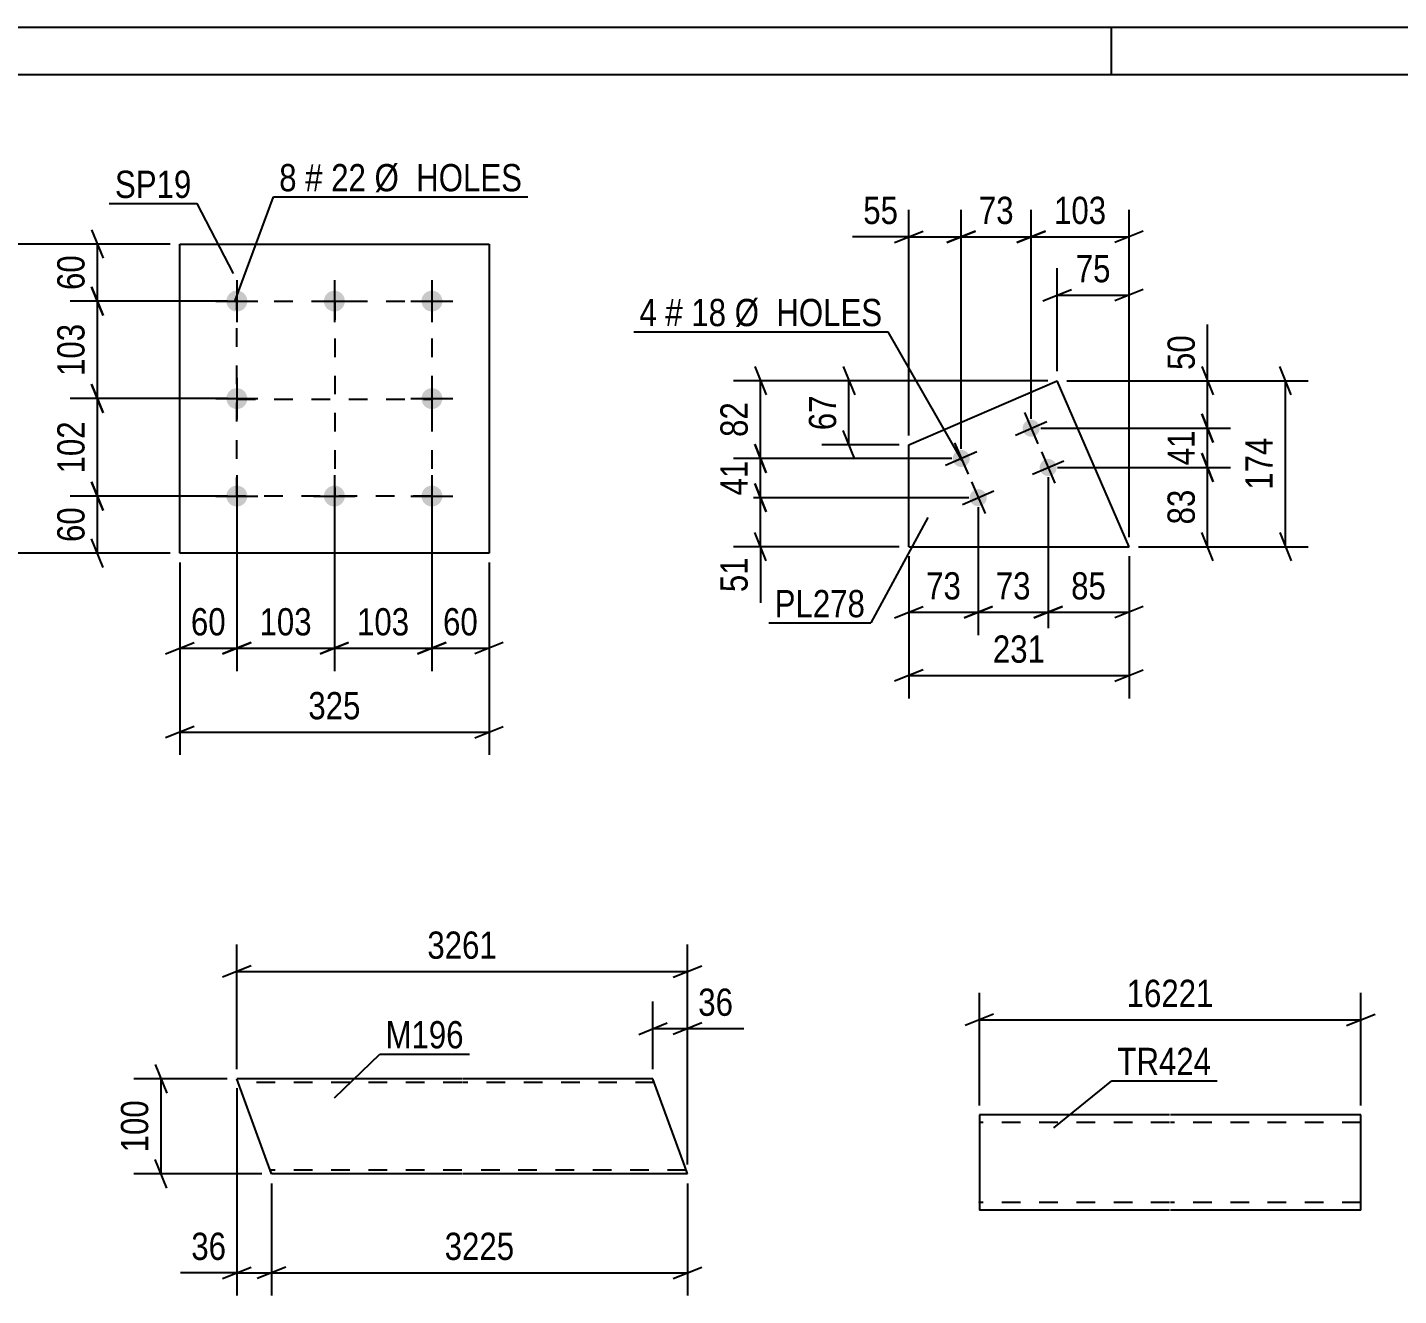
# Model space of a CAD drawing. Header units: millimetres. Extents: x 0 to 420, y 0 to 297.
# Drawn here: x 96.1 to 240.2, y 163.7 to 297 of the extents above; entities that cross this region are included whole.
import ezdxf

# ---------------------------------------------------------------- set-up
doc = ezdxf.new("R2010")
doc.units = ezdxf.units.MM
doc.linetypes.add('DXK_LINE_DOT2', pattern=[3.9198, 1.9599, -1.9599])
doc.styles.add('Arial Narrow', font='ARIALN.TTF', dxfattribs={"height": 0.2})

# ---------------------------------------------------------------- blocks, each defined once
blk = doc.blocks.new('Unknown-814463894-1135')
at = {"color": 5, "linetype": 'Continuous'}
for p, q in [((420, 297), (0, 297)), ((210, 292), (210, 297)), ((415, 292), (5, 292))]:
    blk.add_line(p, q, dxfattribs=at)
blk = doc.blocks.new('Part-814463894-1915 - 1899')
at = {"color": 2, "linetype": 'Continuous'}
for p, q in [((216.12, 182.65), (196.12, 182.65)), ((196.12, 182.65), (196.12, 172.65)), ((236.22, 182.65), (216.22, 182.65)), ((236.22, 172.65), (236.22, 182.65)), ((216.12, 172.65), (196.12, 172.65)), ((236.22, 172.65), (216.22, 172.65))]:
    blk.add_line(p, q, dxfattribs=at)
at = {"color": 7, "linetype": 'DXK_LINE_DOT2'}
for p, q in [((216.12, 181.85), (196.12, 181.85)), ((236.22, 181.85), (216.22, 181.85)), ((196.12, 173.45), (196.12, 173.51)), ((216.12, 173.45), (196.12, 173.45)), ((236.22, 173.45), (216.22, 173.45)), ((236.22, 173.45), (236.22, 173.51))]:
    blk.add_line(p, q, dxfattribs=at)
blk = doc.blocks.new('Part-814463894-1727 - 1725')
at = {"color": 2, "linetype": 'Continuous'}
for p, q in [((141.72, 186.45), (118.08, 186.45)), ((121.72, 176.45), (118.08, 186.45)), ((161.82, 186.45), (141.82, 186.45)), ((165.16, 177.25), (161.82, 186.45)), ((165.46, 176.45), (165.16, 177.25)), ((141.72, 176.45), (121.72, 176.45)), ((165.46, 176.45), (141.82, 176.45))]:
    blk.add_line(p, q, dxfattribs=at)
at = {"color": 7, "linetype": 'DXK_LINE_DOT2'}
for p, q in [((141.72, 186.05), (118.22, 186.05)), ((161.96, 186.05), (141.82, 186.05)), ((141.72, 176.85), (121.57, 176.85)), ((121.63, 176.69), (121.72, 176.45)), ((165.31, 176.85), (141.82, 176.85)), ((165.43, 176.51), (165.37, 176.69)), ((165.46, 176.45), (165.43, 176.51))]:
    blk.add_line(p, q, dxfattribs=at)
blk = doc.blocks.new('Part-814463894-1953 - 1937')
at = {"color": 2, "linetype": 'Continuous'}
for p, q in [((112.09, 241.72), (112.09, 274.22)), ((112.09, 274.22), (144.59, 274.22)), ((144.59, 274.22), (144.59, 241.72)), ((144.59, 241.72), (112.09, 241.72))]:
    blk.add_line(p, q, dxfattribs=at)
blk = doc.blocks.new('Bolt-814463894-1986 - 1937')
at = {"linetype": 'Continuous'}
for points in [[(118.09, 269.32, -1), (118.09, 267.12, -1)], [(128.34, 269.32, -1), (128.34, 267.12, -1)], [(138.59, 269.32, -1), (138.59, 267.12, -1)], [(118.09, 259.07, -1), (118.09, 256.87, -1)], [(138.59, 259.07, -1), (138.59, 256.87, -1)], [(118.09, 248.82, -1), (118.09, 246.62, -1)], [(128.34, 248.82, -1), (128.34, 246.62, -1)], [(138.59, 248.82, -1), (138.59, 246.62, -1)]]:
    blk.add_hatch(color=1, dxfattribs=at).paths.add_polyline_path(points)
at = {"color": 1, "linetype": 'Continuous'}
for p, q in [((118.09, 270.42), (118.09, 266.02)), ((128.34, 270.42), (128.34, 266.02)), ((138.59, 270.42), (138.59, 266.02)), ((115.89, 268.22), (120.29, 268.22)), ((126.14, 268.22), (130.54, 268.22)), ((136.39, 268.22), (140.79, 268.22)), ((118.09, 260.17), (118.09, 255.77)), ((138.59, 260.17), (138.59, 255.77)), ((115.89, 257.97), (120.29, 257.97)), ((136.39, 257.97), (140.79, 257.97)), ((118.09, 249.92), (118.09, 245.52)), ((128.34, 249.92), (128.34, 245.52)), ((138.59, 249.92), (138.59, 245.52)), ((115.89, 247.72), (120.29, 247.72)), ((126.14, 247.72), (130.54, 247.72)), ((136.39, 247.72), (140.79, 247.72))]:
    blk.add_line(p, q, dxfattribs=at)
blk = doc.blocks.new('Bolt-814463894-3039 - 3037')
at = {"linetype": 'Continuous'}
for points in [[(202.39, 255.21, -1), (200.74, 254.5, -1)], [(195.05, 252.04, -1), (193.4, 251.32, -1)], [(204.18, 251.08, -1), (202.53, 250.37, -1)], [(196.83, 247.9, -1), (195.18, 247.19, -1)]]:
    blk.add_hatch(color=1, dxfattribs=at).paths.add_polyline_path(points)
at = {"color": 1, "linetype": 'Continuous'}
for p, q in [((200.85, 256.51), (202.28, 253.2)), ((199.91, 254.14), (203.22, 255.57)), ((192.57, 250.96), (195.87, 252.39)), ((193.51, 253.33), (194.94, 250.03)), ((202.64, 252.38), (204.07, 249.07)), ((201.7, 250.01), (205, 251.44)), ((194.36, 246.83), (197.66, 248.26)), ((195.29, 249.2), (196.72, 245.9))]:
    blk.add_line(p, q, dxfattribs=at)
blk = doc.blocks.new('Part-814463894-3054 - 3037')
at = {"color": 2, "linetype": 'Continuous'}
for p, q in [((188.7, 253.1), (204.31, 259.85)), ((211.85, 242.4), (204.31, 259.85)), ((188.7, 242.4), (188.7, 253.1)), ((188.7, 242.4), (211.85, 242.4))]:
    blk.add_line(p, q, dxfattribs=at)
blk = doc.blocks.new('Rectangle-814463894-2074 - 1937')
at = {"color": 1, "linetype": 'DXK_LINE_DOT2'}
blk.add_lwpolyline([(118.09, 268.22), (138.59, 268.22), (138.59, 247.72), (118.09, 247.72), (118.09, 268.22)], close=True, dxfattribs=at)
blk = doc.blocks.new('Line-814463894-2067 - 1937')
at = {"color": 1, "linetype": 'DXK_LINE_DOT2'}
blk.add_line((118.09, 257.92), (138.59, 257.92), dxfattribs=at)
blk = doc.blocks.new('Line-814463894-2059 - 1937')
at = {"color": 1, "linetype": 'DXK_LINE_DOT2'}
blk.add_line((128.39, 268.22), (128.39, 247.72), dxfattribs=at)
blk = doc.blocks.new('StraightDimension-814463894-1923 - 1899')
at = {"color": 7, "linetype": 'Continuous'}
for p, q in [((196.12, 183.65), (196.12, 195.5)), ((236.22, 183.65), (236.22, 195.5)), ((197.62, 193.25), (194.62, 192.05)), ((234.72, 192.05), (237.72, 193.25)), ((196.12, 192.65), (236.22, 192.65))]:
    blk.add_line(p, q, dxfattribs=at)
at = {"color": 0}
blk.add_wipeout([(221.34, 193.4), (221.34, 197.6), (211, 197.6), (211, 193.4)], dxfattribs=at)
at = {"color": 3, "style": 'Arial Narrow'}
blk.add_text('16221', height=2.863, dxfattribs=at).set_placement((211.6, 194))
blk = doc.blocks.new('StraightDimension-814463894-1801 - 1725')
at = {"color": 7, "linetype": 'Continuous'}
for p, q in [((121.72, 175.45), (121.72, 163.65)), ((165.46, 175.45), (165.46, 163.65)), ((123.22, 166.65), (120.22, 165.45)), ((121.72, 166.05), (165.46, 166.05)), ((163.96, 165.45), (166.96, 166.65))]:
    blk.add_line(p, q, dxfattribs=at)
at = {"color": 0}
blk.add_wipeout([(147.84, 166.8), (147.84, 171), (139.33, 171), (139.33, 166.8)], dxfattribs=at)
at = {"color": 3, "style": 'Arial Narrow'}
blk.add_text('3225', height=2.863, dxfattribs=at).set_placement((139.93, 167.4))
blk = doc.blocks.new('StraightDimension-814463894-1730 - 1725')
at = {"color": 7, "linetype": 'Continuous'}
for p, q in [((161.82, 187.45), (161.82, 194.57)), ((165.46, 177.45), (165.46, 194.57)), ((160.32, 191.12), (163.32, 192.32)), ((161.82, 191.72), (165.46, 191.72)), ((166.96, 192.32), (163.96, 191.12)), ((165.46, 191.72), (171.36, 191.72)), ((165.46, 191.72), (171.36, 191.72))]:
    blk.add_line(p, q, dxfattribs=at)
at = {"color": 0}
blk.add_wipeout([(170.84, 192.47), (170.84, 196.67), (165.98, 196.67), (165.98, 192.47)], dxfattribs=at)
at = {"color": 3, "style": 'Arial Narrow'}
blk.add_text('36', height=2.863, dxfattribs=at).set_placement((166.58, 193.07))
blk = doc.blocks.new('StraightDimension-814463894-1757 - 1725')
at = {"color": 7, "linetype": 'Continuous'}
for p, q in [((109.52, 187.95), (110.72, 184.95)), ((117.08, 186.45), (107.27, 186.45)), ((110.12, 176.45), (110.12, 186.45)), ((110.72, 174.95), (109.52, 177.95)), ((120.72, 176.45), (107.27, 176.45))]:
    blk.add_line(p, q, dxfattribs=at)
at = {"color": 0}
blk.add_wipeout([(109.37, 184.79), (105.17, 184.79), (105.17, 178.11), (109.37, 178.11)], dxfattribs=at)
at = {"color": 3, "style": 'Arial Narrow'}
blk.add_text('100', height=2.863, rotation=90.0002, dxfattribs=at).set_placement((108.77, 178.71))
blk = doc.blocks.new('StraightDimension-814463894-1784 - 1725')
at = {"color": 7, "linetype": 'Continuous'}
for p, q in [((118.08, 185.45), (118.08, 163.65)), ((121.72, 175.45), (121.72, 163.65)), ((118.08, 166.05), (112.17, 166.05)), ((118.08, 166.05), (112.17, 166.05)), ((116.58, 165.45), (119.58, 166.65)), ((118.08, 166.05), (121.72, 166.05)), ((123.22, 166.65), (120.22, 165.45))]:
    blk.add_line(p, q, dxfattribs=at)
at = {"color": 0}
blk.add_wipeout([(117.55, 166.8), (117.55, 171), (112.7, 171), (112.7, 166.8)], dxfattribs=at)
at = {"color": 3, "style": 'Arial Narrow'}
blk.add_text('36', height=2.863, dxfattribs=at).set_placement((113.3, 167.4))
blk = doc.blocks.new('StraightDimension-814463894-1819 - 1725')
at = {"color": 7, "linetype": 'Continuous'}
for p, q in [((118.08, 187.45), (118.08, 200.57)), ((165.46, 177.45), (165.46, 200.57)), ((119.58, 198.32), (116.58, 197.12)), ((118.08, 197.72), (165.46, 197.72)), ((163.96, 197.12), (166.96, 198.32))]:
    blk.add_line(p, q, dxfattribs=at)
at = {"color": 0}
blk.add_wipeout([(146.02, 198.47), (146.02, 202.67), (137.51, 202.67), (137.51, 198.47)], dxfattribs=at)
at = {"color": 3, "style": 'Arial Narrow'}
blk.add_text('3261', height=2.863, dxfattribs=at).set_placement((138.11, 199.07))
blk = doc.blocks.new('StraightDimension-814463894-2013 - 1937')
at = {"color": 7, "linetype": 'Continuous'}
for p, q in [((93.82, 272.72), (92.62, 275.72)), ((111.09, 274.22), (90.37, 274.22)), ((93.22, 241.72), (93.22, 274.22)), ((92.62, 243.22), (93.82, 240.22)), ((111.09, 241.72), (90.37, 241.72))]:
    blk.add_line(p, q, dxfattribs=at)
at = {"color": 0}
blk.add_wipeout([(92.47, 261.31), (88.27, 261.31), (88.27, 254.63), (92.47, 254.63)], dxfattribs=at)
at = {"color": 3, "style": 'Arial Narrow'}
blk.add_text('325', height=2.863, rotation=90.0002, dxfattribs=at).set_placement((91.87, 255.23))
blk = doc.blocks.new('StraightDimension-814463894-1988 - 1937')
at = {"color": 7, "linetype": 'Continuous'}
for p, q in [((102.83, 275.72), (104.03, 272.72)), ((111.09, 274.22), (100.58, 274.22)), ((103.43, 268.22), (103.43, 274.22)), ((104.03, 266.72), (102.83, 269.72)), ((117.09, 268.22), (100.58, 268.22))]:
    blk.add_line(p, q, dxfattribs=at)
at = {"color": 0}
blk.add_wipeout([(102.68, 273.65), (98.48, 273.65), (98.48, 268.79), (102.68, 268.79)], dxfattribs=at)
at = {"color": 3, "style": 'Arial Narrow'}
blk.add_text('60', height=2.863, rotation=90.0002, dxfattribs=at).set_placement((102.08, 269.39))
blk = doc.blocks.new('StraightDimension-814463894-2002 - 1937')
at = {"color": 7, "linetype": 'Continuous'}
for p, q in [((102.83, 249.22), (104.03, 246.22)), ((117.09, 247.72), (100.58, 247.72)), ((103.43, 241.72), (103.43, 247.72)), ((104.03, 240.22), (102.83, 243.22)), ((111.09, 241.72), (100.58, 241.72))]:
    blk.add_line(p, q, dxfattribs=at)
at = {"color": 0}
blk.add_wipeout([(102.68, 247.15), (98.48, 247.15), (98.48, 242.29), (102.68, 242.29)], dxfattribs=at)
at = {"color": 3, "style": 'Arial Narrow'}
blk.add_text('60', height=2.863, rotation=90.0002, dxfattribs=at).set_placement((102.08, 242.89))
blk = doc.blocks.new('StraightDimension-814463894-2024 - 1937')
at = {"color": 7, "linetype": 'Continuous'}
for p, q in [((138.59, 246.72), (138.59, 229.32)), ((144.59, 240.72), (144.59, 229.32)), ((137.09, 231.12), (140.09, 232.32)), ((146.09, 232.32), (143.09, 231.12)), ((138.59, 231.72), (144.59, 231.72))]:
    blk.add_line(p, q, dxfattribs=at)
at = {"color": 0}
blk.add_wipeout([(144.02, 232.47), (144.02, 236.67), (139.16, 236.67), (139.16, 232.47)], dxfattribs=at)
at = {"color": 3, "style": 'Arial Narrow'}
blk.add_text('60', height=2.863, dxfattribs=at).set_placement((139.76, 233.07))
blk = doc.blocks.new('StraightDimension-814463894-2038 - 1937')
at = {"color": 7, "linetype": 'Continuous'}
for p, q in [((118.09, 246.72), (118.09, 229.32)), ((112.09, 240.72), (112.09, 229.32)), ((110.59, 231.12), (113.59, 232.32)), ((119.59, 232.32), (116.59, 231.12)), ((112.09, 231.72), (118.09, 231.72))]:
    blk.add_line(p, q, dxfattribs=at)
at = {"color": 0}
blk.add_wipeout([(117.52, 232.47), (117.52, 236.67), (112.66, 236.67), (112.66, 232.47)], dxfattribs=at)
at = {"color": 3, "style": 'Arial Narrow'}
blk.add_text('60', height=2.863, dxfattribs=at).set_placement((113.26, 233.07))
blk = doc.blocks.new('StraightDimension-814463894-2049 - 1937')
at = {"color": 7, "linetype": 'Continuous'}
for p, q in [((112.09, 240.72), (112.09, 220.5)), ((144.59, 240.72), (144.59, 220.5)), ((113.59, 223.5), (110.59, 222.3)), ((143.09, 222.3), (146.09, 223.5)), ((112.09, 222.9), (144.59, 222.9))]:
    blk.add_line(p, q, dxfattribs=at)
at = {"color": 0}
blk.add_wipeout([(131.68, 223.65), (131.68, 227.85), (125, 227.85), (125, 223.65)], dxfattribs=at)
at = {"color": 3, "style": 'Arial Narrow'}
blk.add_text('325', height=2.863, dxfattribs=at).set_placement((125.6, 224.25))
blk = doc.blocks.new('StraightDimension-814463894-3963 - 1937')
at = {"color": 7, "linetype": 'Continuous'}
for p, q in [((102.83, 259.47), (104.03, 256.47)), ((117.09, 257.97), (100.58, 257.97)), ((103.43, 247.72), (103.43, 257.97)), ((104.03, 246.22), (102.83, 249.22)), ((117.09, 247.72), (100.58, 247.72))]:
    blk.add_line(p, q, dxfattribs=at)
at = {"color": 0}
blk.add_wipeout([(102.68, 256.19), (98.48, 256.19), (98.48, 249.5), (102.68, 249.5)], dxfattribs=at)
at = {"color": 3, "style": 'Arial Narrow'}
blk.add_text('102', height=2.863, rotation=90.0002, dxfattribs=at).set_placement((102.08, 250.1))
blk = doc.blocks.new('StraightDimension-814463894-3965 - 1937')
at = {"color": 7, "linetype": 'Continuous'}
for p, q in [((102.83, 269.72), (104.03, 266.72)), ((117.09, 268.22), (100.58, 268.22)), ((103.43, 257.97), (103.43, 268.22)), ((104.03, 256.47), (102.83, 259.47)), ((117.09, 257.97), (100.58, 257.97))]:
    blk.add_line(p, q, dxfattribs=at)
at = {"color": 0}
blk.add_wipeout([(102.68, 266.44), (98.48, 266.44), (98.48, 259.75), (102.68, 259.75)], dxfattribs=at)
at = {"color": 3, "style": 'Arial Narrow'}
blk.add_text('103', height=2.863, rotation=90.0002, dxfattribs=at).set_placement((102.08, 260.35))
blk = doc.blocks.new('StraightDimension-814463894-3985 - 1937')
at = {"color": 7, "linetype": 'Continuous'}
for p, q in [((118.09, 246.72), (118.09, 229.32)), ((128.34, 246.72), (128.34, 229.32)), ((116.59, 231.12), (119.59, 232.32)), ((129.84, 232.32), (126.84, 231.12)), ((118.09, 231.72), (128.34, 231.72))]:
    blk.add_line(p, q, dxfattribs=at)
at = {"color": 0}
blk.add_wipeout([(126.55, 232.47), (126.55, 236.67), (119.87, 236.67), (119.87, 232.47)], dxfattribs=at)
at = {"color": 3, "style": 'Arial Narrow'}
blk.add_text('103', height=2.863, dxfattribs=at).set_placement((120.47, 233.07))
blk = doc.blocks.new('StraightDimension-814463894-3987 - 1937')
at = {"color": 7, "linetype": 'Continuous'}
for p, q in [((128.34, 246.72), (128.34, 229.32)), ((138.59, 246.72), (138.59, 229.32)), ((126.84, 231.12), (129.84, 232.32)), ((140.09, 232.32), (137.09, 231.12)), ((128.34, 231.72), (138.59, 231.72))]:
    blk.add_line(p, q, dxfattribs=at)
at = {"color": 0}
blk.add_wipeout([(136.8, 232.47), (136.8, 236.67), (130.12, 236.67), (130.12, 232.47)], dxfattribs=at)
at = {"color": 3, "style": 'Arial Narrow'}
blk.add_text('103', height=2.863, dxfattribs=at).set_placement((130.72, 233.07))
blk = doc.blocks.new('StraightDimension-814463894-3066 - 3037')
at = {"color": 7, "linetype": 'Continuous'}
for p, q in [((194.22, 252.68), (194.22, 277.83)), ((201.57, 255.85), (201.57, 277.83)), ((192.72, 274.38), (195.72, 275.58)), ((203.07, 275.58), (200.07, 274.38)), ((194.22, 274.98), (201.57, 274.98))]:
    blk.add_line(p, q, dxfattribs=at)
at = {"color": 0}
blk.add_wipeout([(200.32, 275.73), (200.32, 279.93), (195.47, 279.93), (195.47, 275.73)], dxfattribs=at)
at = {"color": 3, "style": 'Arial Narrow'}
blk.add_text('73', height=2.863, dxfattribs=at).set_placement((196.07, 276.33))
blk = doc.blocks.new('StraightDimension-814463894-3159 - 3037')
at = {"color": 7, "linetype": 'Continuous'}
for p, q in [((219.51, 256.35), (220.71, 253.35)), ((202.57, 254.85), (222.51, 254.85)), ((220.11, 250.72), (220.11, 254.85)), ((220.71, 249.22), (219.51, 252.22)), ((204.35, 250.72), (222.51, 250.72))]:
    blk.add_line(p, q, dxfattribs=at)
at = {"color": 0}
blk.add_wipeout([(219.36, 255.22), (215.16, 255.22), (215.16, 250.36), (219.36, 250.36)], dxfattribs=at)
at = {"color": 3, "style": 'Arial Narrow'}
blk.add_text('41', height=2.863, rotation=90.0002, dxfattribs=at).set_placement((218.76, 250.96))
blk = doc.blocks.new('StraightDimension-814463894-3085 - 3037')
at = {"color": 7, "linetype": 'Continuous'}
for p, q in [((196.01, 246.55), (196.01, 233.1)), ((188.7, 241.4), (188.7, 233.1)), ((187.2, 234.9), (190.2, 236.1)), ((188.7, 235.5), (196.01, 235.5)), ((197.51, 236.1), (194.51, 234.9))]:
    blk.add_line(p, q, dxfattribs=at)
at = {"color": 0}
blk.add_wipeout([(194.78, 236.25), (194.78, 240.45), (189.93, 240.45), (189.93, 236.25)], dxfattribs=at)
at = {"color": 3, "style": 'Arial Narrow'}
blk.add_text('73', height=2.863, dxfattribs=at).set_placement((190.53, 236.85))
blk = doc.blocks.new('StraightDimension-814463894-3056 - 3037')
at = {"color": 7, "linetype": 'Continuous'}
for p, q in [((188.7, 254.1), (188.7, 277.83)), ((194.22, 252.68), (194.22, 277.83)), ((187.2, 274.38), (190.2, 275.58)), ((195.72, 275.58), (192.72, 274.38)), ((188.7, 274.98), (182.8, 274.98)), ((188.7, 274.98), (182.8, 274.98)), ((188.7, 274.98), (194.22, 274.98))]:
    blk.add_line(p, q, dxfattribs=at)
at = {"color": 0}
blk.add_wipeout([(188.18, 275.73), (188.18, 279.93), (183.32, 279.93), (183.32, 275.73)], dxfattribs=at)
at = {"color": 3, "style": 'Arial Narrow'}
blk.add_text('55', height=2.863, dxfattribs=at).set_placement((183.92, 276.33))
blk = doc.blocks.new('StraightDimension-814463894-3076 - 3037')
at = {"color": 7, "linetype": 'Continuous'}
for p, q in [((201.57, 255.85), (201.57, 277.83)), ((211.85, 243.4), (211.85, 277.83)), ((200.07, 274.38), (203.07, 275.58)), ((213.35, 275.58), (210.35, 274.38)), ((201.57, 274.98), (211.85, 274.98))]:
    blk.add_line(p, q, dxfattribs=at)
at = {"color": 0}
blk.add_wipeout([(210.05, 275.73), (210.05, 279.93), (203.37, 279.93), (203.37, 275.73)], dxfattribs=at)
at = {"color": 3, "style": 'Arial Narrow'}
blk.add_text('103', height=2.863, dxfattribs=at).set_placement((203.97, 276.33))
blk = doc.blocks.new('StraightDimension-814463894-3091 - 3037')
at = {"color": 7, "linetype": 'Continuous'}
for p, q in [((203.35, 249.72), (203.35, 233.1)), ((196.01, 246.55), (196.01, 233.1)), ((194.51, 234.9), (197.51, 236.1)), ((196.01, 235.5), (203.35, 235.5)), ((204.85, 236.1), (201.85, 234.9))]:
    blk.add_line(p, q, dxfattribs=at)
at = {"color": 0}
blk.add_wipeout([(202.11, 236.25), (202.11, 240.45), (197.25, 240.45), (197.25, 236.25)], dxfattribs=at)
at = {"color": 3, "style": 'Arial Narrow'}
blk.add_text('73', height=2.863, dxfattribs=at).set_placement((197.85, 236.85))
blk = doc.blocks.new('StraightDimension-814463894-3099 - 3037')
at = {"color": 7, "linetype": 'Continuous'}
for p, q in [((203.35, 249.72), (203.35, 233.1)), ((211.85, 241.4), (211.85, 233.1)), ((201.85, 234.9), (204.85, 236.1)), ((203.35, 235.5), (211.85, 235.5)), ((213.35, 236.1), (210.35, 234.9))]:
    blk.add_line(p, q, dxfattribs=at)
at = {"color": 0}
blk.add_wipeout([(210.03, 236.25), (210.03, 240.45), (205.17, 240.45), (205.17, 236.25)], dxfattribs=at)
at = {"color": 3, "style": 'Arial Narrow'}
blk.add_text('85', height=2.863, dxfattribs=at).set_placement((205.77, 236.85))
blk = doc.blocks.new('StraightDimension-814463894-3106 - 3037')
at = {"color": 7, "linetype": 'Continuous'}
for p, q in [((228.89, 258.35), (227.69, 261.35)), ((205.31, 259.85), (230.69, 259.85)), ((228.29, 242.4), (228.29, 259.85)), ((227.69, 243.9), (228.89, 240.9)), ((212.85, 242.4), (230.69, 242.4))]:
    blk.add_line(p, q, dxfattribs=at)
at = {"color": 0}
blk.add_wipeout([(227.54, 254.47), (223.34, 254.47), (223.34, 247.79), (227.54, 247.79)], dxfattribs=at)
at = {"color": 3, "style": 'Arial Narrow'}
blk.add_text('174', height=2.863, rotation=90.0002, dxfattribs=at).set_placement((226.94, 248.39))
blk = doc.blocks.new('StraightDimension-814463894-3113 - 3037')
at = {"color": 7, "linetype": 'Continuous'}
for p, q in [((181.82, 261.35), (183.02, 258.35)), ((203.31, 259.85), (179.57, 259.85)), ((182.42, 253.1), (182.42, 259.85)), ((183.02, 251.6), (181.82, 254.6)), ((187.7, 253.1), (179.57, 253.1))]:
    blk.add_line(p, q, dxfattribs=at)
at = {"color": 0}
blk.add_wipeout([(181.67, 258.91), (177.47, 258.91), (177.47, 254.05), (181.67, 254.05)], dxfattribs=at)
at = {"color": 3, "style": 'Arial Narrow'}
blk.add_text('67', height=2.863, rotation=90.0002, dxfattribs=at).set_placement((181.07, 254.65))
blk = doc.blocks.new('StraightDimension-814463894-3122 - 3037')
at = {"color": 7, "linetype": 'Continuous'}
for p, q in [((188.7, 241.4), (188.7, 226.45)), ((211.85, 241.4), (211.85, 226.45)), ((190.2, 229.45), (187.2, 228.25)), ((210.35, 228.25), (213.35, 229.45)), ((188.7, 228.85), (211.85, 228.85))]:
    blk.add_line(p, q, dxfattribs=at)
at = {"color": 0}
blk.add_wipeout([(203.62, 229.6), (203.62, 233.8), (196.94, 233.8), (196.94, 229.6)], dxfattribs=at)
at = {"color": 3, "style": 'Arial Narrow'}
blk.add_text('231', height=2.863, dxfattribs=at).set_placement((197.54, 230.2))
blk = doc.blocks.new('StraightDimension-814463894-3127 - 3037')
at = {"color": 7, "linetype": 'Continuous'}
for p, q in [((204.31, 260.85), (204.31, 271.7)), ((211.85, 243.4), (211.85, 271.7)), ((202.81, 268.25), (205.81, 269.45)), ((204.31, 268.85), (211.85, 268.85)), ((213.35, 269.45), (210.35, 268.25))]:
    blk.add_line(p, q, dxfattribs=at)
at = {"color": 0}
blk.add_wipeout([(210.51, 269.6), (210.51, 273.8), (205.65, 273.8), (205.65, 269.6)], dxfattribs=at)
at = {"color": 3, "style": 'Arial Narrow'}
blk.add_text('75', height=2.863, dxfattribs=at).set_placement((206.25, 270.2))
blk = doc.blocks.new('StraightDimension-814463894-3136 - 3037')
at = {"color": 7, "linetype": 'Continuous'}
for p, q in [((172.52, 249.05), (173.72, 246.05)), ((195.01, 247.55), (170.27, 247.55)), ((173.12, 242.4), (173.12, 247.55)), ((173.72, 240.9), (172.52, 243.9)), ((187.7, 242.4), (170.27, 242.4)), ((173.12, 242.4), (173.12, 236.5)), ((173.12, 242.4), (173.12, 236.5))]:
    blk.add_line(p, q, dxfattribs=at)
at = {"color": 0}
blk.add_wipeout([(172.37, 241.88), (168.17, 241.88), (168.17, 237.02), (172.37, 237.02)], dxfattribs=at)
at = {"color": 3, "style": 'Arial Narrow'}
blk.add_text('51', height=2.863, rotation=90.0002, dxfattribs=at).set_placement((171.77, 237.62))
blk = doc.blocks.new('StraightDimension-814463894-3142 - 3037')
at = {"color": 7, "linetype": 'Continuous'}
for p, q in [((172.52, 253.18), (173.72, 250.18)), ((193.22, 251.68), (170.27, 251.68)), ((173.12, 247.55), (173.12, 251.68)), ((173.72, 246.05), (172.52, 249.05)), ((195.01, 247.55), (170.27, 247.55))]:
    blk.add_line(p, q, dxfattribs=at)
at = {"color": 0}
blk.add_wipeout([(172.37, 252.04), (168.17, 252.04), (168.17, 247.18), (172.37, 247.18)], dxfattribs=at)
at = {"color": 3, "style": 'Arial Narrow'}
blk.add_text('41', height=2.863, rotation=90.0002, dxfattribs=at).set_placement((171.77, 247.78))
blk = doc.blocks.new('StraightDimension-814463894-3150 - 3037')
at = {"color": 7, "linetype": 'Continuous'}
for p, q in [((172.52, 261.35), (173.72, 258.35)), ((203.31, 259.85), (170.27, 259.85)), ((173.12, 251.68), (173.12, 259.85)), ((173.72, 250.18), (172.52, 253.18)), ((193.22, 251.68), (170.27, 251.68))]:
    blk.add_line(p, q, dxfattribs=at)
at = {"color": 0}
blk.add_wipeout([(172.37, 258.19), (168.17, 258.19), (168.17, 253.34), (172.37, 253.34)], dxfattribs=at)
at = {"color": 3, "style": 'Arial Narrow'}
blk.add_text('82', height=2.863, rotation=90.0002, dxfattribs=at).set_placement((171.77, 253.94))
blk = doc.blocks.new('StraightDimension-814463894-3167 - 3037')
at = {"color": 7, "linetype": 'Continuous'}
for p, q in [((220.11, 259.85), (220.11, 265.76)), ((220.11, 259.85), (220.11, 265.76)), ((219.51, 261.35), (220.71, 258.35)), ((205.31, 259.85), (222.51, 259.85)), ((220.11, 254.85), (220.11, 259.85)), ((220.71, 253.35), (219.51, 256.35)), ((202.57, 254.85), (222.51, 254.85))]:
    blk.add_line(p, q, dxfattribs=at)
at = {"color": 0}
blk.add_wipeout([(219.36, 265.23), (215.16, 265.23), (215.16, 260.38), (219.36, 260.38)], dxfattribs=at)
at = {"color": 3, "style": 'Arial Narrow'}
blk.add_text('50', height=2.863, rotation=90.0002, dxfattribs=at).set_placement((218.76, 260.98))
blk = doc.blocks.new('StraightDimension-814463894-3175 - 3037')
at = {"color": 7, "linetype": 'Continuous'}
for p, q in [((219.51, 252.22), (220.71, 249.22)), ((204.35, 250.72), (222.51, 250.72)), ((220.11, 242.4), (220.11, 250.72)), ((220.71, 240.9), (219.51, 243.9)), ((212.85, 242.4), (222.51, 242.4))]:
    blk.add_line(p, q, dxfattribs=at)
at = {"color": 0}
blk.add_wipeout([(219.36, 248.99), (215.16, 248.99), (215.16, 244.14), (219.36, 244.14)], dxfattribs=at)
at = {"color": 3, "style": 'Arial Narrow'}
blk.add_text('83', height=2.863, rotation=90.0002, dxfattribs=at).set_placement((218.76, 244.74))
blk = doc.blocks.new('Mark-814463894-1911 - 1899')
at = {"color": 0}
blk.add_wipeout([(220.5, 186.84), (220.5, 189.84), (210.63, 189.84), (210.63, 186.84)], dxfattribs=at)
blk.add_wipeout([(220.5, 186.84), (220.5, 189.84), (210.63, 189.84), (210.63, 186.84)], dxfattribs=at)
at = {"color": 30, "linetype": 'Continuous'}
for p, q in [((203.94, 181.28), (210.03, 186.24)), ((210.03, 186.24), (221.1, 186.24))]:
    blk.add_line(p, q, dxfattribs=at)
at = {"color": 3, "style": 'Arial Narrow'}
blk.add_text('TR424', height=2.863, dxfattribs=at).set_placement((210.63, 186.84))
blk = doc.blocks.new('Mark-814463894-8369 - 1725')
at = {"color": 0}
blk.add_wipeout([(141.93, 189.65), (141.93, 192.65), (133.71, 192.65), (133.71, 189.65)], dxfattribs=at)
blk.add_wipeout([(141.93, 189.65), (141.93, 192.65), (133.71, 192.65), (133.71, 189.65)], dxfattribs=at)
at = {"color": 30, "linetype": 'Continuous'}
for p, q in [((128.34, 184.46), (133.11, 189.05)), ((133.11, 189.05), (142.53, 189.05))]:
    blk.add_line(p, q, dxfattribs=at)
at = {"color": 3, "style": 'Arial Narrow'}
blk.add_text('M196', height=2.863, dxfattribs=at).set_placement((133.71, 189.65))
blk = doc.blocks.new('Mark-814463894-1949 - 1937')
at = {"color": 0}
blk.add_wipeout([(113.32, 279.07), (113.32, 282.07), (105.28, 282.07), (105.28, 279.07)], dxfattribs=at)
blk.add_wipeout([(113.32, 279.07), (113.32, 282.07), (105.28, 282.07), (105.28, 279.07)], dxfattribs=at)
at = {"color": 30, "linetype": 'Continuous'}
for p in [(104.68, 278.47), (117.73, 271.12)]:
    blk.add_line(p, (113.92, 278.47), dxfattribs=at)
at = {"color": 3, "style": 'Arial Narrow'}
blk.add_text('SP19', height=2.863, dxfattribs=at).set_placement((105.28, 279.07))
blk = doc.blocks.new('Mark-814463894-1982 - 1937')
at = {"color": 0}
for points in [[(124.37, 279.77), (124.37, 282.77), (122.54, 282.77), (122.54, 279.77)], [(127.1, 279.77), (127.1, 282.77), (125.27, 282.77), (125.27, 279.77)], [(131.66, 279.77), (131.66, 282.77), (128, 282.77), (128, 279.77)], [(148.08, 279.77), (148.08, 282.77), (132.56, 282.77), (132.56, 279.77)]]:
    blk.add_wipeout(points, dxfattribs=at)
for points in [[(124.37, 279.77), (124.37, 282.77), (122.54, 282.77), (122.54, 279.77)], [(127.1, 279.77), (127.1, 282.77), (125.27, 282.77), (125.27, 279.77)], [(131.66, 279.77), (131.66, 282.77), (128, 282.77), (128, 279.77)], [(148.08, 279.77), (148.08, 282.77), (132.56, 282.77), (132.56, 279.77)]]:
    blk.add_wipeout(points, dxfattribs=at)
at = {"color": 7, "linetype": 'Continuous'}
for p, q in [((117.92, 268.29), (121.94, 279.17)), ((121.94, 279.17), (148.68, 279.17))]:
    blk.add_line(p, q, dxfattribs=at)
at = {"color": 3, "style": 'Arial Narrow'}
for s, height, p in [('8', 2.86, (122.54, 279.77)), ('#', 2.86, (125.27, 279.77)), ('22', 2.863, (128, 279.77)), ('Ø  HOLES', 2.863, (132.56, 279.77))]:
    blk.add_text(s, height=height, dxfattribs=at).set_placement(p)
blk = doc.blocks.new('Mark-814463894-3050 - 3037')
at = {"color": 0}
blk.add_wipeout([(184.12, 234.98), (184.12, 237.98), (174.61, 237.98), (174.61, 234.98)], dxfattribs=at)
blk.add_wipeout([(184.12, 234.98), (184.12, 237.98), (174.61, 237.98), (174.61, 234.98)], dxfattribs=at)
at = {"color": 30, "linetype": 'Continuous'}
for p in [(190.72, 245.45), (174.01, 234.38)]:
    blk.add_line(p, (184.72, 234.38), dxfattribs=at)
at = {"color": 3, "style": 'Arial Narrow'}
blk.add_text('PL278', height=2.863, dxfattribs=at).set_placement((174.61, 234.98))
blk = doc.blocks.new('Mark-814463894-8361 - 3037')
at = {"color": 0}
for points in [[(162.22, 265.59), (162.22, 268.59), (160.4, 268.59), (160.4, 265.59)], [(164.95, 265.59), (164.95, 268.59), (163.12, 268.59), (163.12, 265.59)], [(169.51, 265.59), (169.51, 268.59), (165.85, 268.59), (165.85, 265.59)], [(185.94, 265.59), (185.94, 268.59), (170.41, 268.59), (170.41, 265.59)]]:
    blk.add_wipeout(points, dxfattribs=at)
for points in [[(162.22, 265.59), (162.22, 268.59), (160.4, 268.59), (160.4, 265.59)], [(164.95, 265.59), (164.95, 268.59), (163.12, 268.59), (163.12, 265.59)], [(169.51, 265.59), (169.51, 268.59), (165.85, 268.59), (165.85, 265.59)], [(185.94, 265.59), (185.94, 268.59), (170.41, 268.59), (170.41, 265.59)]]:
    blk.add_wipeout(points, dxfattribs=at)
at = {"color": 7, "linetype": 'Continuous'}
for p in [(159.8, 264.99), (194.31, 251.44)]:
    blk.add_line(p, (186.54, 264.99), dxfattribs=at)
at = {"color": 3, "style": 'Arial Narrow'}
for s, height, p in [('4', 2.86, (160.4, 265.59)), ('#', 2.86, (163.12, 265.59)), ('18', 2.863, (165.85, 265.59)), ('Ø  HOLES', 2.863, (170.41, 265.59))]:
    blk.add_text(s, height=height, dxfattribs=at).set_placement(p)

msp = doc.modelspace()

# ---------------------------------------------------------------- block references
for name in ['Unknown-814463894-1135', 'Part-814463894-1953 - 1937', 'Bolt-814463894-1986 - 1937', 'Rectangle-814463894-2074 - 1937', 'Line-814463894-2059 - 1937', 'Part-814463894-3054 - 3037', 'Line-814463894-2067 - 1937', 'Bolt-814463894-3039 - 3037', 'Part-814463894-1727 - 1725', 'Part-814463894-1915 - 1899']:
    msp.add_blockref(name, (0, 0))

# ---------------------------------------------------------------- next in the draw order: block references
for name in ['StraightDimension-814463894-3066 - 3037', 'StraightDimension-814463894-2013 - 1937', 'StraightDimension-814463894-2024 - 1937', 'StraightDimension-814463894-3085 - 3037', 'StraightDimension-814463894-1923 - 1899', 'StraightDimension-814463894-1730 - 1725', 'StraightDimension-814463894-1801 - 1725']:
    msp.add_blockref(name, (0, 0))

# ---------------------------------------------------------------- next in the draw order: block references
for name in ['StraightDimension-814463894-3056 - 3037', 'StraightDimension-814463894-1988 - 1937', 'StraightDimension-814463894-3159 - 3037', 'StraightDimension-814463894-2002 - 1937', 'Mark-814463894-1911 - 1899', 'StraightDimension-814463894-1757 - 1725']:
    msp.add_blockref(name, (0, 0))

# ---------------------------------------------------------------- next in the draw order: block references
for name in ['Mark-814463894-1949 - 1937', 'StraightDimension-814463894-3076 - 3037', 'StraightDimension-814463894-2038 - 1937', 'StraightDimension-814463894-1784 - 1725']:
    msp.add_blockref(name, (0, 0))

# ---------------------------------------------------------------- next in the draw order: block references
for name in ['Mark-814463894-1982 - 1937', 'StraightDimension-814463894-3113 - 3037', 'StraightDimension-814463894-3963 - 1937', 'StraightDimension-814463894-3091 - 3037', 'StraightDimension-814463894-2049 - 1937', 'StraightDimension-814463894-1819 - 1725']:
    msp.add_blockref(name, (0, 0))

# ---------------------------------------------------------------- next in the draw order: block references
for name in ['StraightDimension-814463894-3965 - 1937', 'StraightDimension-814463894-3099 - 3037', 'StraightDimension-814463894-3985 - 1937', 'Mark-814463894-8369 - 1725']:
    msp.add_blockref(name, (0, 0))

# ---------------------------------------------------------------- next in the draw order: block references
for name in ['StraightDimension-814463894-3106 - 3037', 'StraightDimension-814463894-3987 - 1937']:
    msp.add_blockref(name, (0, 0))

# ---------------------------------------------------------------- next in the draw order: block references
for name in ['StraightDimension-814463894-3127 - 3037', 'StraightDimension-814463894-3122 - 3037']:
    msp.add_blockref(name, (0, 0))

# ---------------------------------------------------------------- next in the draw order: block references
for name in ['StraightDimension-814463894-3175 - 3037', 'StraightDimension-814463894-3136 - 3037']:
    msp.add_blockref(name, (0, 0))

# ---------------------------------------------------------------- next in the draw order: block references
msp.add_blockref('StraightDimension-814463894-3142 - 3037', (0, 0))

# ---------------------------------------------------------------- next in the draw order: block references
for name in ['StraightDimension-814463894-3150 - 3037', 'Mark-814463894-3050 - 3037']:
    msp.add_blockref(name, (0, 0))

# ---------------------------------------------------------------- next in the draw order: block references
for name in ['Mark-814463894-8361 - 3037', 'StraightDimension-814463894-3167 - 3037']:
    msp.add_blockref(name, (0, 0))

doc.saveas('drawing.dxf')
